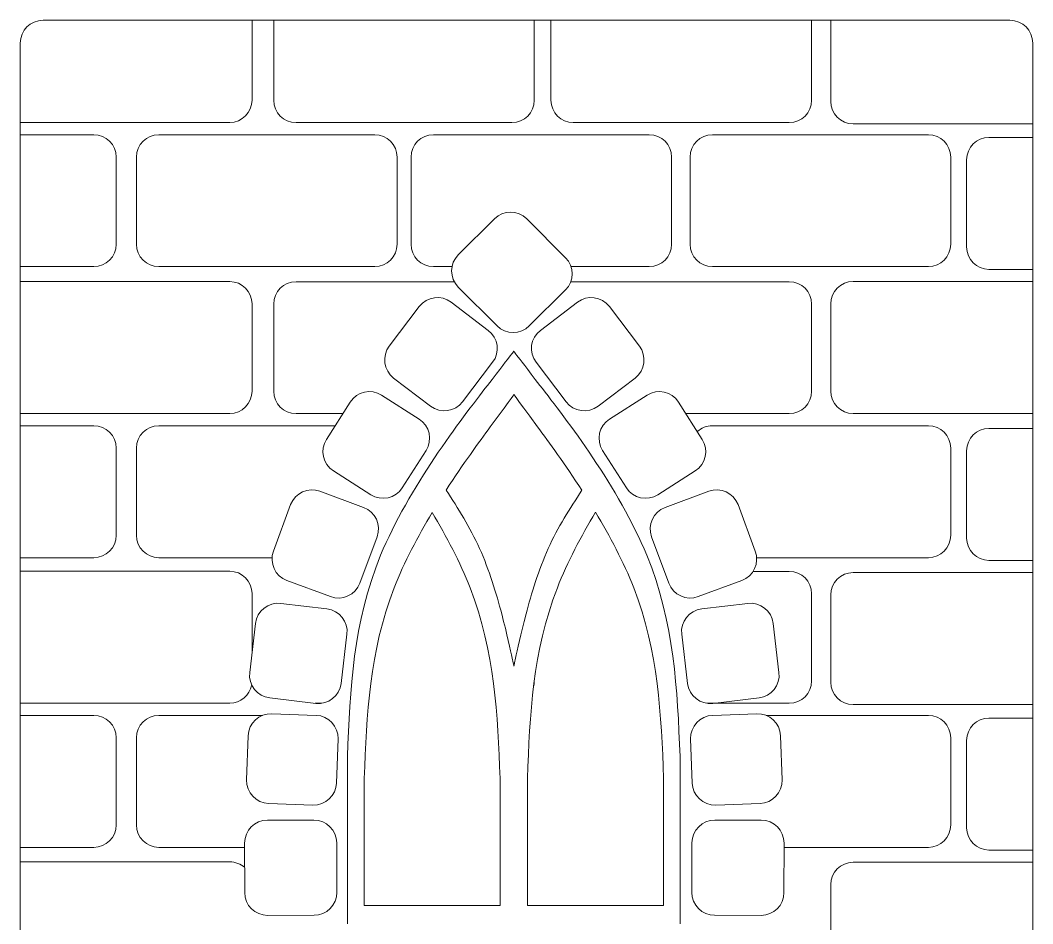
# Model space of a CAD drawing. Header units: millimetres. Extents: x -1420 to -489, y -454 to 898.
# Drawn here: x -1416.5 to -1194.5, y 377.8 to 575.9 of the extents above; entities that cross this region are included whole.
import ezdxf

# ---------------------------------------------------------------- set-up
doc = ezdxf.new("R2010")
doc.units = ezdxf.units.MM
doc.header["$MEASUREMENT"] = 0
doc.layers.add('Layer 1', color=7, linetype='Continuous')

msp = doc.modelspace()

# ---------------------------------------------------------------- linework, layer by layer
at = {"layer": 'Layer 1', "color": 1, "lineweight": 20}
for points, knots in [([(-1199.511, 575.8593), (-1199.511, 575.8593), (-1411.5243, 575.8593), (-1411.5243, 575.8593), (-1411.5243, 575.8593), (-1414.2781, 575.8593), (-1416.5243, 573.6131), (-1416.5243, 570.8593), (-1416.5243, 570.8593), (-1416.5243, 570.8593), (-1416.5243, 280.8593), (-1416.5243, 280.8593), (-1416.5243, 280.8593), (-1416.5243, 278.1054), (-1414.2782, 275.8593), (-1411.5243, 275.8593), (-1411.5243, 275.8593), (-1411.5243, 275.8593), (-1199.511, 275.8593), (-1199.511, 275.8593), (-1199.511, 275.8593), (-1196.7571, 275.8593), (-1194.511, 278.1054), (-1194.511, 280.8593), (-1194.511, 280.8593), (-1194.511, 280.8593), (-1194.511, 570.8593), (-1194.511, 570.8593), (-1194.511, 570.8593), (-1194.511, 573.6132), (-1196.7571, 575.8593), (-1199.511, 575.8593)], [0, 0, 0, 0, 0.11111111, 0.11111111, 0.11111111, 0.11111111, 0.22222222, 0.22222222, 0.22222222, 0.22222222, 0.33333333, 0.33333333, 0.33333333, 0.33333333, 0.44444444, 0.44444444, 0.44444444, 0.44444444, 0.55555556, 0.55555556, 0.55555556, 0.55555556, 0.66666667, 0.66666667, 0.66666667, 0.66666667, 0.77777778, 0.77777778, 0.77777778, 0.77777778, 1, 1, 1, 1]), ([(-1323.1293, 472.8794), (-1319.4563, 478.5578), (-1315.8845, 483.4257), (-1313.4511, 486.742), (-1313.4511, 486.742), (-1308.2493, 493.8313), (-1308.2492, 493.8313), (-1308.2492, 493.8313)], [0, 0, 0, 0, 0.33333333, 0.33333333, 0.33333333, 0.33333333, 1, 1, 1, 1]), ([(-1293.3752, 472.8206), (-1297.0615, 478.5242), (-1300.6496, 483.4143), (-1303.0914, 486.742), (-1303.0914, 486.742), (-1308.2932, 493.8313), (-1308.2933, 493.8313), (-1308.2933, 493.8313)], [0, 0, 0, 0, 0.33333333, 0.33333333, 0.33333333, 0.33333333, 1, 1, 1, 1]), ([(-1323.1292, 472.8794), (-1320.5177, 468.8187), (-1317.906, 464.758), (-1315.8065, 460.0819), (-1315.8065, 460.0819), (-1313.707, 455.4057), (-1312.1195, 450.1139), (-1310.9507, 445.7042), (-1310.9507, 445.7042), (-1309.7819, 441.2945), (-1309.0317, 437.7666), (-1308.6567, 436.0027), (-1308.6567, 436.0027), (-1308.2816, 434.2388), (-1308.2816, 434.239), (-1308.2816, 434.239)], [0, 0, 0, 0, 0.2, 0.2, 0.2, 0.2, 0.4, 0.4, 0.4, 0.4, 0.6, 0.6, 0.6, 0.6, 1, 1, 1, 1]), ([(-1293.3753, 472.8206), (-1296.0064, 468.7795), (-1298.6376, 464.7384), (-1300.7469, 460.0721), (-1300.7469, 460.0721), (-1302.8562, 455.4057), (-1304.4437, 450.1139), (-1305.6125, 445.7042), (-1305.6125, 445.7042), (-1306.7813, 441.2945), (-1307.5315, 437.7666), (-1307.9065, 436.0027), (-1307.9065, 436.0027), (-1308.2816, 434.2388), (-1308.2816, 434.239), (-1308.2816, 434.239)], [0, 0, 0, 0, 0.2, 0.2, 0.2, 0.2, 0.4, 0.4, 0.4, 0.4, 0.6, 0.6, 0.6, 0.6, 1, 1, 1, 1]), ([(-1341.0988, 409.6413), (-1340.5527, 423.5259), (-1340.0065, 437.4104), (-1334.5316, 451.4421), (-1334.5316, 451.4421), (-1332.3333, 457.076), (-1329.3404, 462.7337), (-1326.2088, 467.9466)], [0, 0, 0, 0, 0.33333333, 0.33333333, 0.33333333, 0.33333333, 1, 1, 1, 1]), ([(-1311.3188, 409.6413), (-1311.8649, 423.5259), (-1312.4111, 437.4104), (-1317.886, 451.4421), (-1317.886, 451.4421), (-1320.0843, 457.076), (-1323.0772, 462.7337), (-1326.2088, 467.9466)], [0, 0, 0, 0, 0.33333333, 0.33333333, 0.33333333, 0.33333333, 1, 1, 1, 1]), ([(-1305.3188, 409.6413), (-1304.7727, 423.5259), (-1304.2265, 437.4104), (-1298.7516, 451.4421), (-1298.7516, 451.4421), (-1296.5422, 457.1045), (-1293.5301, 462.791), (-1290.3812, 468.0257)], [0, 0, 0, 0, 0.33333333, 0.33333333, 0.33333333, 0.33333333, 1, 1, 1, 1]), ([(-1275.4437, 409.6413), (-1275.9898, 423.5259), (-1276.536, 437.4104), (-1282.0109, 451.4421), (-1282.0109, 451.4421), (-1284.2202, 457.1045), (-1287.2323, 462.7911), (-1290.3812, 468.0257)], [0, 0, 0, 0, 0.33333333, 0.33333333, 0.33333333, 0.33333333, 1, 1, 1, 1])]:
    msp.add_open_spline(points, degree=3, knots=knots, dxfattribs=at)
at = {"layer": 'Layer 1', "lineweight": 20}
for points, knots in [([(-1365.6909, 575.8592), (-1365.6909, 575.8592), (-1365.6909, 558.3506), (-1365.6909, 558.3506), (-1365.6909, 558.3506), (-1365.6909, 555.6518), (-1367.8921, 553.4506), (-1370.5909, 553.4506), (-1370.5909, 553.4506), (-1370.5909, 553.4506), (-1416.5243, 553.4506), (-1416.5243, 553.4506)], [0, 0, 0, 0, 0.25, 0.25, 0.25, 0.25, 0.5, 0.5, 0.5, 0.5, 1, 1, 1, 1]), ([(-1303.8063, 575.8592), (-1303.8063, 575.8592), (-1303.8062, 558.3242), (-1303.8062, 558.3242), (-1303.8062, 558.3242), (-1303.8062, 555.6254), (-1306.0074, 553.4242), (-1308.7062, 553.4242), (-1308.7062, 553.4242), (-1308.7062, 553.4242), (-1356.0562, 553.4242), (-1356.0562, 553.4242), (-1356.0562, 553.4242), (-1358.755, 553.4242), (-1360.9561, 555.6253), (-1360.9562, 558.3241), (-1360.9562, 558.3241), (-1360.9562, 558.3241), (-1360.9562, 575.8592), (-1360.9562, 575.8592)], [0, 0, 0, 0, 0.16666667, 0.16666667, 0.16666667, 0.16666667, 0.33333333, 0.33333333, 0.33333333, 0.33333333, 0.5, 0.5, 0.5, 0.5, 0.66666667, 0.66666667, 0.66666667, 0.66666667, 1, 1, 1, 1]), ([(-1243.0063, 575.8592), (-1243.0063, 575.8592), (-1243.0062, 558.3242), (-1243.0062, 558.3242), (-1243.0062, 558.3242), (-1243.0062, 555.6254), (-1245.2074, 553.4242), (-1247.9062, 553.4242), (-1247.9062, 553.4242), (-1247.9062, 553.4242), (-1295.2562, 553.4242), (-1295.2562, 553.4242), (-1295.2562, 553.4242), (-1297.955, 553.4242), (-1300.1561, 555.6253), (-1300.1562, 558.3241), (-1300.1562, 558.3241), (-1300.1562, 558.3241), (-1300.1562, 575.8592), (-1300.1562, 575.8592)], [0, 0, 0, 0, 0.16666667, 0.16666667, 0.16666667, 0.16666667, 0.33333333, 0.33333333, 0.33333333, 0.33333333, 0.5, 0.5, 0.5, 0.5, 0.66666667, 0.66666667, 0.66666667, 0.66666667, 1, 1, 1, 1]), ([(-1194.511, 553.1568), (-1194.511, 553.1568), (-1233.9145, 553.1569), (-1233.9145, 553.1569), (-1233.9145, 553.1569), (-1236.6133, 553.1569), (-1238.8144, 555.358), (-1238.8145, 558.0568), (-1238.8145, 558.0568), (-1238.8145, 558.0568), (-1238.8145, 575.8593), (-1238.8145, 575.8593)], [0, 0, 0, 0, 0.25, 0.25, 0.25, 0.25, 0.5, 0.5, 0.5, 0.5, 1, 1, 1, 1]), ([(-1416.5243, 550.7784), (-1416.5243, 550.7784), (-1400.3909, 550.7784), (-1400.3909, 550.7784), (-1400.3909, 550.7784), (-1397.6921, 550.7784), (-1395.4909, 548.5772), (-1395.4909, 545.8784), (-1395.4909, 545.8784), (-1395.4909, 545.8784), (-1395.4909, 526.7506), (-1395.4909, 526.7506), (-1395.4909, 526.7506), (-1395.4909, 524.0518), (-1397.6921, 521.8506), (-1400.3909, 521.8506), (-1400.3909, 521.8506), (-1400.3909, 521.8506), (-1416.5243, 521.8506), (-1416.5243, 521.8506)], [0, 0, 0, 0, 0.16666667, 0.16666667, 0.16666667, 0.16666667, 0.33333333, 0.33333333, 0.33333333, 0.33333333, 0.5, 0.5, 0.5, 0.5, 0.66666667, 0.66666667, 0.66666667, 0.66666667, 1, 1, 1, 1]), ([(-1386.1409, 550.7784), (-1386.1409, 550.7784), (-1338.7909, 550.7784), (-1338.7909, 550.7784), (-1338.7909, 550.7784), (-1336.0921, 550.7784), (-1333.8909, 548.5772), (-1333.8909, 545.8784), (-1333.8909, 545.8784), (-1333.8909, 545.8784), (-1333.8909, 526.7506), (-1333.8909, 526.7506), (-1333.8909, 526.7506), (-1333.8909, 524.0518), (-1336.0921, 521.8506), (-1338.7909, 521.8506), (-1338.7909, 521.8506), (-1338.7909, 521.8506), (-1386.1409, 521.8506), (-1386.1409, 521.8506), (-1386.1409, 521.8506), (-1388.8397, 521.8506), (-1391.0408, 524.0517), (-1391.0409, 526.7505), (-1391.0409, 526.7505), (-1391.0409, 526.7505), (-1391.0409, 545.8784), (-1391.0409, 545.8784), (-1391.0409, 545.8784), (-1391.0409, 548.5772), (-1388.8397, 550.7784), (-1386.1409, 550.7784)], [0, 0, 0, 0, 0.11111111, 0.11111111, 0.11111111, 0.11111111, 0.22222222, 0.22222222, 0.22222222, 0.22222222, 0.33333333, 0.33333333, 0.33333333, 0.33333333, 0.44444444, 0.44444444, 0.44444444, 0.44444444, 0.55555556, 0.55555556, 0.55555556, 0.55555556, 0.66666667, 0.66666667, 0.66666667, 0.66666667, 0.77777778, 0.77777778, 0.77777778, 0.77777778, 1, 1, 1, 1]), ([(-1295.7638, 521.8506), (-1295.7638, 521.8506), (-1278.5909, 521.8506), (-1278.5909, 521.8506), (-1278.5909, 521.8506), (-1275.8921, 521.8506), (-1273.6909, 524.0518), (-1273.6909, 526.7506), (-1273.6909, 526.7506), (-1273.6909, 526.7506), (-1273.6909, 545.8784), (-1273.6909, 545.8784), (-1273.6909, 545.8784), (-1273.6909, 548.5772), (-1275.8921, 550.7784), (-1278.5909, 550.7784), (-1278.5909, 550.7784), (-1278.5909, 550.7784), (-1325.9409, 550.7784), (-1325.9409, 550.7784), (-1325.9409, 550.7784), (-1328.6397, 550.7784), (-1330.8409, 548.5772), (-1330.8409, 545.8784), (-1330.8409, 545.8784), (-1330.8409, 545.8784), (-1330.8409, 526.7505), (-1330.8409, 526.7505), (-1330.8409, 526.7505), (-1330.8408, 524.0517), (-1328.6397, 521.8506), (-1325.9409, 521.8506), (-1325.9409, 521.8506), (-1325.9409, 521.8506), (-1321.8417, 521.8506), (-1321.8417, 521.8506)], [0, 0, 0, 0, 0.1, 0.1, 0.1, 0.1, 0.2, 0.2, 0.2, 0.2, 0.3, 0.3, 0.3, 0.3, 0.4, 0.4, 0.4, 0.4, 0.5, 0.5, 0.5, 0.5, 0.6, 0.6, 0.6, 0.6, 0.7, 0.7, 0.7, 0.7, 0.8, 0.8, 0.8, 0.8, 1, 1, 1, 1]), ([(-1264.7409, 550.7784), (-1264.7409, 550.7784), (-1217.3909, 550.7784), (-1217.3909, 550.7784), (-1217.3909, 550.7784), (-1214.6921, 550.7784), (-1212.4909, 548.5772), (-1212.4909, 545.8784), (-1212.4909, 545.8784), (-1212.4909, 545.8784), (-1212.4909, 526.7506), (-1212.4909, 526.7506), (-1212.4909, 526.7506), (-1212.4909, 524.0518), (-1214.6921, 521.8506), (-1217.3909, 521.8506), (-1217.3909, 521.8506), (-1217.3909, 521.8506), (-1264.7409, 521.8506), (-1264.7409, 521.8506), (-1264.7409, 521.8506), (-1267.4397, 521.8506), (-1269.6408, 524.0517), (-1269.6409, 526.7505), (-1269.6409, 526.7505), (-1269.6409, 526.7505), (-1269.6409, 545.8784), (-1269.6409, 545.8784), (-1269.6409, 545.8784), (-1269.6409, 548.5772), (-1267.4397, 550.7784), (-1264.7409, 550.7784)], [0, 0, 0, 0, 0.11111111, 0.11111111, 0.11111111, 0.11111111, 0.22222222, 0.22222222, 0.22222222, 0.22222222, 0.33333333, 0.33333333, 0.33333333, 0.33333333, 0.44444444, 0.44444444, 0.44444444, 0.44444444, 0.55555556, 0.55555556, 0.55555556, 0.55555556, 0.66666667, 0.66666667, 0.66666667, 0.66666667, 0.77777778, 0.77777778, 0.77777778, 0.77777778, 1, 1, 1, 1]), ([(-1194.511, 550.1847), (-1194.511, 550.1847), (-1204.1145, 550.1847), (-1204.1145, 550.1847), (-1204.1145, 550.1847), (-1206.8133, 550.1847), (-1209.0145, 547.9835), (-1209.0145, 545.2847), (-1209.0145, 545.2847), (-1209.0145, 545.2847), (-1209.0145, 526.1568), (-1209.0145, 526.1568), (-1209.0145, 526.1568), (-1209.0144, 523.458), (-1206.8133, 521.2569), (-1204.1145, 521.2569), (-1204.1145, 521.2569), (-1204.1145, 521.2569), (-1194.511, 521.2569), (-1194.511, 521.2569)], [0, 0, 0, 0, 0.16666667, 0.16666667, 0.16666667, 0.16666667, 0.33333333, 0.33333333, 0.33333333, 0.33333333, 0.5, 0.5, 0.5, 0.5, 0.66666667, 0.66666667, 0.66666667, 0.66666667, 1, 1, 1, 1]), ([(-1304.8977, 508.8385), (-1304.8977, 508.8385), (-1296.9775, 516.7387), (-1296.9775, 516.7387), (-1296.9775, 516.7387), (-1295.0277, 518.6835), (-1295.0237, 521.8599), (-1296.9685, 523.8097), (-1296.9685, 523.8097), (-1296.9685, 523.8097), (-1305.4746, 532.3375), (-1305.4746, 532.3375), (-1305.4746, 532.3375), (-1307.4194, 534.2873), (-1310.596, 534.2913), (-1312.5457, 532.3464), (-1312.5457, 532.3464), (-1312.5457, 532.3464), (-1320.4659, 524.4462), (-1320.4659, 524.4462), (-1320.4659, 524.4462), (-1322.4156, 522.5014), (-1322.4196, 519.325), (-1320.4748, 517.3752), (-1320.4748, 517.3752), (-1320.4748, 517.3752), (-1311.9687, 508.8474), (-1311.9687, 508.8474), (-1311.9687, 508.8474), (-1310.0239, 506.8976), (-1306.8475, 506.8937), (-1304.8977, 508.8385)], [0, 0, 0, 0, 0.11111111, 0.11111111, 0.11111111, 0.11111111, 0.22222222, 0.22222222, 0.22222222, 0.22222222, 0.33333333, 0.33333333, 0.33333333, 0.33333333, 0.44444444, 0.44444444, 0.44444444, 0.44444444, 0.55555556, 0.55555556, 0.55555556, 0.55555556, 0.66666667, 0.66666667, 0.66666667, 0.66666667, 0.77777778, 0.77777778, 0.77777778, 0.77777778, 1, 1, 1, 1]), ([(-1416.5243, 518.5784), (-1416.5243, 518.5784), (-1370.5909, 518.5784), (-1370.5909, 518.5784), (-1370.5909, 518.5784), (-1367.8921, 518.5784), (-1365.6909, 516.3772), (-1365.6909, 513.6784), (-1365.6909, 513.6784), (-1365.6909, 513.6784), (-1365.6909, 494.5506), (-1365.6909, 494.5506), (-1365.6909, 494.5506), (-1365.6909, 491.8518), (-1367.8921, 489.6506), (-1370.5909, 489.6506), (-1370.5909, 489.6506), (-1370.5909, 489.6506), (-1416.5243, 489.6506), (-1416.5243, 489.6506)], [0, 0, 0, 0, 0.16666667, 0.16666667, 0.16666667, 0.16666667, 0.33333333, 0.33333333, 0.33333333, 0.33333333, 0.5, 0.5, 0.5, 0.5, 0.66666667, 0.66666667, 0.66666667, 0.66666667, 1, 1, 1, 1]), ([(-1321.3458, 518.552), (-1321.3458, 518.552), (-1356.0562, 518.552), (-1356.0562, 518.552), (-1356.0562, 518.552), (-1358.755, 518.552), (-1360.9562, 516.3508), (-1360.9562, 513.652), (-1360.9562, 513.652), (-1360.9562, 513.652), (-1360.9562, 494.5241), (-1360.9562, 494.5241), (-1360.9562, 494.5241), (-1360.9561, 491.8253), (-1358.755, 489.6242), (-1356.0562, 489.6242), (-1356.0562, 489.6242), (-1356.0562, 489.6242), (-1345.7872, 489.6242), (-1345.7872, 489.6242)], [0, 0, 0, 0, 0.16666667, 0.16666667, 0.16666667, 0.16666667, 0.33333333, 0.33333333, 0.33333333, 0.33333333, 0.5, 0.5, 0.5, 0.5, 0.66666667, 0.66666667, 0.66666667, 0.66666667, 1, 1, 1, 1]), ([(-1270.5802, 489.6242), (-1270.5802, 489.6242), (-1247.9062, 489.6242), (-1247.9062, 489.6242), (-1247.9062, 489.6242), (-1245.2074, 489.6242), (-1243.0062, 491.8254), (-1243.0062, 494.5242), (-1243.0062, 494.5242), (-1243.0062, 494.5242), (-1243.0062, 513.652), (-1243.0062, 513.652), (-1243.0062, 513.652), (-1243.0062, 516.3508), (-1245.2074, 518.552), (-1247.9062, 518.552), (-1247.9062, 518.552), (-1247.9062, 518.552), (-1295.2562, 518.552), (-1295.2562, 518.552), (-1295.2562, 518.552), (-1295.4502, 518.552), (-1295.6417, 518.5406), (-1295.8299, 518.5185)], [0, 0, 0, 0, 0.14285714, 0.14285714, 0.14285714, 0.14285714, 0.28571429, 0.28571429, 0.28571429, 0.28571429, 0.42857143, 0.42857143, 0.42857143, 0.42857143, 0.57142857, 0.57142857, 0.57142857, 0.57142857, 0.71428571, 0.71428571, 0.71428571, 0.71428571, 1, 1, 1, 1]), ([(-1194.511, 518.5847), (-1194.511, 518.5847), (-1233.9145, 518.5847), (-1233.9145, 518.5847), (-1233.9145, 518.5847), (-1236.6133, 518.5847), (-1238.8145, 516.3835), (-1238.8145, 513.6847), (-1238.8145, 513.6847), (-1238.8145, 513.6847), (-1238.8145, 494.5568), (-1238.8145, 494.5568), (-1238.8145, 494.5568), (-1238.8144, 491.858), (-1236.6133, 489.6569), (-1233.9145, 489.6569), (-1233.9145, 489.6569), (-1233.9145, 489.6569), (-1194.511, 489.6569), (-1194.511, 489.6569)], [0, 0, 0, 0, 0.16666667, 0.16666667, 0.16666667, 0.16666667, 0.33333333, 0.33333333, 0.33333333, 0.33333333, 0.5, 0.5, 0.5, 0.5, 0.66666667, 0.66666667, 0.66666667, 0.66666667, 1, 1, 1, 1]), ([(-1312.9492, 500.8754), (-1312.9492, 500.8754), (-1319.5262, 492.2209), (-1319.5262, 492.2209), (-1319.5262, 492.2209), (-1321.1925, 490.0283), (-1324.3397, 489.5991), (-1326.5324, 491.2654), (-1326.5324, 491.2654), (-1326.5324, 491.2654), (-1334.6482, 497.433), (-1334.6482, 497.433), (-1334.6482, 497.433), (-1336.8408, 499.0993), (-1337.2701, 502.2466), (-1335.6038, 504.4392), (-1335.6038, 504.4392), (-1335.6038, 504.4392), (-1329.0269, 513.0936), (-1329.0269, 513.0936), (-1329.0269, 513.0936), (-1327.3606, 515.2863), (-1324.2132, 515.7156), (-1322.0206, 514.0492), (-1322.0206, 514.0492), (-1322.0206, 514.0492), (-1313.9048, 507.8815), (-1313.9048, 507.8815), (-1313.9048, 507.8815), (-1311.7123, 506.2152), (-1311.283, 503.068), (-1312.9492, 500.8754)], [0, 0, 0, 0, 0.11111111, 0.11111111, 0.11111111, 0.11111111, 0.22222222, 0.22222222, 0.22222222, 0.22222222, 0.33333333, 0.33333333, 0.33333333, 0.33333333, 0.44444444, 0.44444444, 0.44444444, 0.44444444, 0.55555556, 0.55555556, 0.55555556, 0.55555556, 0.66666667, 0.66666667, 0.66666667, 0.66666667, 0.77777778, 0.77777778, 0.77777778, 0.77777778, 1, 1, 1, 1]), ([(-1303.418, 500.8754), (-1303.418, 500.8754), (-1296.841, 492.2209), (-1296.841, 492.2209), (-1296.841, 492.2209), (-1295.1747, 490.0283), (-1292.0275, 489.5991), (-1289.8348, 491.2654), (-1289.8348, 491.2654), (-1289.8348, 491.2654), (-1281.719, 497.433), (-1281.719, 497.433), (-1281.719, 497.433), (-1279.5264, 499.0993), (-1279.0971, 502.2466), (-1280.7634, 504.4392), (-1280.7634, 504.4392), (-1280.7634, 504.4392), (-1287.3403, 513.0936), (-1287.3403, 513.0936), (-1287.3403, 513.0936), (-1289.0066, 515.2863), (-1292.154, 515.7156), (-1294.3466, 514.0492), (-1294.3466, 514.0492), (-1294.3466, 514.0492), (-1302.4624, 507.8815), (-1302.4624, 507.8815), (-1302.4624, 507.8815), (-1304.6549, 506.2152), (-1305.0842, 503.068), (-1303.418, 500.8754)], [0, 0, 0, 0, 0.11111111, 0.11111111, 0.11111111, 0.11111111, 0.22222222, 0.22222222, 0.22222222, 0.22222222, 0.33333333, 0.33333333, 0.33333333, 0.33333333, 0.44444444, 0.44444444, 0.44444444, 0.44444444, 0.55555556, 0.55555556, 0.55555556, 0.55555556, 0.66666667, 0.66666667, 0.66666667, 0.66666667, 0.77777778, 0.77777778, 0.77777778, 0.77777778, 1, 1, 1, 1]), ([(-1344.7938, 414.4402), (-1344.187, 429.0961), (-1343.5801, 443.752), (-1337.4969, 458.5632), (-1337.4969, 458.5632), (-1331.4137, 473.3745), (-1319.8539, 488.341), (-1314.0741, 495.8242), (-1314.0741, 495.8242), (-1308.2943, 503.3074), (-1308.2943, 503.3074), (-1308.2943, 503.3074)], [0, 0, 0, 0, 0.25, 0.25, 0.25, 0.25, 0.5, 0.5, 0.5, 0.5, 1, 1, 1, 1]), ([(-1271.8437, 414.4402), (-1272.4505, 429.0961), (-1273.0574, 443.752), (-1279.1406, 458.5632), (-1279.1406, 458.5632), (-1285.2238, 473.3745), (-1296.7836, 488.341), (-1302.5634, 495.8242), (-1302.5634, 495.8242), (-1308.3432, 503.3074), (-1308.3432, 503.3074), (-1308.3432, 503.3074)], [0, 0, 0, 0, 0.25, 0.25, 0.25, 0.25, 0.5, 0.5, 0.5, 0.5, 1, 1, 1, 1]), ([(-1327.5498, 481.5395), (-1327.5498, 481.5395), (-1332.7471, 473.383), (-1332.7471, 473.383), (-1332.7471, 473.383), (-1334.227, 471.0605), (-1337.3282, 470.3732), (-1339.6507, 471.8531), (-1339.6507, 471.8531), (-1339.6507, 471.8531), (-1347.8521, 477.079), (-1347.8521, 477.079), (-1347.8521, 477.079), (-1350.1746, 478.5589), (-1350.8618, 481.6602), (-1349.3819, 483.9826), (-1349.3819, 483.9826), (-1349.3819, 483.9826), (-1344.1847, 492.139), (-1344.1847, 492.139), (-1344.1847, 492.139), (-1342.7049, 494.4615), (-1339.6036, 495.1488), (-1337.2811, 493.6689), (-1337.2811, 493.6689), (-1337.2811, 493.6689), (-1329.0797, 488.443), (-1329.0797, 488.443), (-1329.0797, 488.443), (-1326.7573, 486.9631), (-1326.07, 483.862), (-1327.5498, 481.5395)], [0, 0, 0, 0, 0.11111111, 0.11111111, 0.11111111, 0.11111111, 0.22222222, 0.22222222, 0.22222222, 0.22222222, 0.33333333, 0.33333333, 0.33333333, 0.33333333, 0.44444444, 0.44444444, 0.44444444, 0.44444444, 0.55555556, 0.55555556, 0.55555556, 0.55555556, 0.66666667, 0.66666667, 0.66666667, 0.66666667, 0.77777778, 0.77777778, 0.77777778, 0.77777778, 1, 1, 1, 1]), ([(-1288.8174, 481.5395), (-1288.8174, 481.5395), (-1283.6201, 473.383), (-1283.6201, 473.383), (-1283.6201, 473.383), (-1282.1402, 471.0605), (-1279.039, 470.3732), (-1276.7165, 471.8531), (-1276.7165, 471.8531), (-1276.7165, 471.8531), (-1268.5151, 477.079), (-1268.5151, 477.079), (-1268.5151, 477.079), (-1266.1926, 478.5589), (-1265.5054, 481.6602), (-1266.9853, 483.9826), (-1266.9853, 483.9826), (-1266.9853, 483.9826), (-1272.1825, 492.139), (-1272.1825, 492.139), (-1272.1825, 492.139), (-1273.6623, 494.4615), (-1276.7636, 495.1488), (-1279.0861, 493.6689), (-1279.0861, 493.6689), (-1279.0861, 493.6689), (-1287.2875, 488.443), (-1287.2875, 488.443), (-1287.2875, 488.443), (-1289.6099, 486.9631), (-1290.2972, 483.862), (-1288.8174, 481.5395)], [0, 0, 0, 0, 0.11111111, 0.11111111, 0.11111111, 0.11111111, 0.22222222, 0.22222222, 0.22222222, 0.22222222, 0.33333333, 0.33333333, 0.33333333, 0.33333333, 0.44444444, 0.44444444, 0.44444444, 0.44444444, 0.55555556, 0.55555556, 0.55555556, 0.55555556, 0.66666667, 0.66666667, 0.66666667, 0.66666667, 0.77777778, 0.77777778, 0.77777778, 0.77777778, 1, 1, 1, 1]), ([(-1416.5243, 486.9784), (-1416.5243, 486.9784), (-1400.3909, 486.9784), (-1400.3909, 486.9784), (-1400.3909, 486.9784), (-1397.6921, 486.9784), (-1395.4909, 484.7772), (-1395.4909, 482.0784), (-1395.4909, 482.0784), (-1395.4909, 482.0784), (-1395.4909, 462.9506), (-1395.4909, 462.9506), (-1395.4909, 462.9506), (-1395.4909, 460.2518), (-1397.6921, 458.0506), (-1400.3909, 458.0506), (-1400.3909, 458.0506), (-1400.3909, 458.0506), (-1416.5243, 458.0506), (-1416.5243, 458.0506)], [0, 0, 0, 0, 0.16666667, 0.16666667, 0.16666667, 0.16666667, 0.33333333, 0.33333333, 0.33333333, 0.33333333, 0.5, 0.5, 0.5, 0.5, 0.66666667, 0.66666667, 0.66666667, 0.66666667, 1, 1, 1, 1]), ([(-1347.473, 486.9784), (-1347.473, 486.9784), (-1386.1409, 486.9784), (-1386.1409, 486.9784), (-1386.1409, 486.9784), (-1388.8397, 486.9784), (-1391.0409, 484.7772), (-1391.0409, 482.0784), (-1391.0409, 482.0784), (-1391.0409, 482.0784), (-1391.0409, 462.9505), (-1391.0409, 462.9505), (-1391.0409, 462.9505), (-1391.0408, 460.2517), (-1388.8397, 458.0506), (-1386.1409, 458.0506), (-1386.1409, 458.0506), (-1386.1409, 458.0506), (-1361.3091, 458.0506), (-1361.3091, 458.0506)], [0, 0, 0, 0, 0.16666667, 0.16666667, 0.16666667, 0.16666667, 0.33333333, 0.33333333, 0.33333333, 0.33333333, 0.5, 0.5, 0.5, 0.5, 0.66666667, 0.66666667, 0.66666667, 0.66666667, 1, 1, 1, 1]), ([(-1255.0582, 458.0506), (-1255.0582, 458.0506), (-1217.3909, 458.0506), (-1217.3909, 458.0506), (-1217.3909, 458.0506), (-1214.6921, 458.0506), (-1212.4909, 460.2518), (-1212.4909, 462.9506), (-1212.4909, 462.9506), (-1212.4909, 462.9506), (-1212.4909, 482.0784), (-1212.4909, 482.0784), (-1212.4909, 482.0784), (-1212.4909, 484.7772), (-1214.6921, 486.9784), (-1217.3909, 486.9784), (-1217.3909, 486.9784), (-1217.3909, 486.9784), (-1264.7409, 486.9784), (-1264.7409, 486.9784), (-1264.7409, 486.9784), (-1266.0209, 486.9784), (-1267.1891, 486.4831), (-1268.0634, 485.6746)], [0, 0, 0, 0, 0.14285714, 0.14285714, 0.14285714, 0.14285714, 0.28571429, 0.28571429, 0.28571429, 0.28571429, 0.42857143, 0.42857143, 0.42857143, 0.42857143, 0.57142857, 0.57142857, 0.57142857, 0.57142857, 0.71428571, 0.71428571, 0.71428571, 0.71428571, 1, 1, 1, 1]), ([(-1194.511, 486.3847), (-1194.511, 486.3847), (-1204.1145, 486.3847), (-1204.1145, 486.3847), (-1204.1145, 486.3847), (-1206.8133, 486.3847), (-1209.0145, 484.1835), (-1209.0145, 481.4847), (-1209.0145, 481.4847), (-1209.0145, 481.4847), (-1209.0145, 462.3568), (-1209.0145, 462.3568), (-1209.0145, 462.3568), (-1209.0144, 459.658), (-1206.8133, 457.4569), (-1204.1145, 457.4569), (-1204.1145, 457.4569), (-1204.1145, 457.4569), (-1194.511, 457.4569), (-1194.511, 457.4569)], [0, 0, 0, 0, 0.16666667, 0.16666667, 0.16666667, 0.16666667, 0.33333333, 0.33333333, 0.33333333, 0.33333333, 0.5, 0.5, 0.5, 0.5, 0.66666667, 0.66666667, 0.66666667, 0.66666667, 1, 1, 1, 1]), ([(-1338.2948, 462.6533), (-1338.2948, 462.6533), (-1342.0721, 452.4607), (-1342.0721, 452.4607), (-1342.0721, 452.4607), (-1343.0291, 449.8784), (-1345.9156, 448.5529), (-1348.498, 449.5099), (-1348.498, 449.5099), (-1348.498, 449.5099), (-1358.0562, 453.052), (-1358.0562, 453.052), (-1358.0562, 453.052), (-1360.6385, 454.009), (-1361.9641, 456.8956), (-1361.0071, 459.4779), (-1361.0071, 459.4779), (-1361.0071, 459.4779), (-1357.2299, 469.6704), (-1357.2299, 469.6704), (-1357.2299, 469.6704), (-1356.2729, 472.2528), (-1353.3862, 473.5784), (-1350.8039, 472.6214), (-1350.8039, 472.6214), (-1350.8039, 472.6214), (-1341.2457, 469.0791), (-1341.2457, 469.0791), (-1341.2457, 469.0791), (-1338.6635, 468.1221), (-1337.3379, 465.2356), (-1338.2948, 462.6533)], [0, 0, 0, 0, 0.11111111, 0.11111111, 0.11111111, 0.11111111, 0.22222222, 0.22222222, 0.22222222, 0.22222222, 0.33333333, 0.33333333, 0.33333333, 0.33333333, 0.44444444, 0.44444444, 0.44444444, 0.44444444, 0.55555556, 0.55555556, 0.55555556, 0.55555556, 0.66666667, 0.66666667, 0.66666667, 0.66666667, 0.77777778, 0.77777778, 0.77777778, 0.77777778, 1, 1, 1, 1]), ([(-1278.0724, 462.6533), (-1278.0724, 462.6533), (-1274.2951, 452.4607), (-1274.2951, 452.4607), (-1274.2951, 452.4607), (-1273.3381, 449.8784), (-1270.4516, 448.5529), (-1267.8692, 449.5099), (-1267.8692, 449.5099), (-1267.8692, 449.5099), (-1258.311, 453.052), (-1258.311, 453.052), (-1258.311, 453.052), (-1255.7287, 454.009), (-1254.4031, 456.8956), (-1255.3601, 459.4779), (-1255.3601, 459.4779), (-1255.3601, 459.4779), (-1259.1373, 469.6704), (-1259.1373, 469.6704), (-1259.1373, 469.6704), (-1260.0943, 472.2528), (-1262.981, 473.5784), (-1265.5633, 472.6214), (-1265.5633, 472.6214), (-1265.5633, 472.6214), (-1275.1215, 469.0791), (-1275.1215, 469.0791), (-1275.1215, 469.0791), (-1277.7037, 468.1221), (-1279.0293, 465.2356), (-1278.0724, 462.6533)], [0, 0, 0, 0, 0.11111111, 0.11111111, 0.11111111, 0.11111111, 0.22222222, 0.22222222, 0.22222222, 0.22222222, 0.33333333, 0.33333333, 0.33333333, 0.33333333, 0.44444444, 0.44444444, 0.44444444, 0.44444444, 0.55555556, 0.55555556, 0.55555556, 0.55555556, 0.66666667, 0.66666667, 0.66666667, 0.66666667, 0.77777778, 0.77777778, 0.77777778, 0.77777778, 1, 1, 1, 1]), ([(-1365.6909, 437.2921), (-1365.6909, 437.2921), (-1365.6909, 450.1784), (-1365.6909, 450.1784), (-1365.6909, 450.1784), (-1365.6909, 452.8772), (-1367.8921, 455.0784), (-1370.5909, 455.0784), (-1370.5909, 455.0784), (-1370.5909, 455.0784), (-1416.5243, 455.0784), (-1416.5243, 455.0784)], [0, 0, 0, 0, 0.25, 0.25, 0.25, 0.25, 0.5, 0.5, 0.5, 0.5, 1, 1, 1, 1]), ([(-1265.967, 426.1242), (-1265.967, 426.1242), (-1247.9062, 426.1242), (-1247.9062, 426.1242), (-1247.9062, 426.1242), (-1245.2074, 426.1242), (-1243.0062, 428.3254), (-1243.0062, 431.0242), (-1243.0062, 431.0242), (-1243.0062, 431.0242), (-1243.0062, 450.152), (-1243.0062, 450.152), (-1243.0062, 450.152), (-1243.0062, 452.8508), (-1245.2074, 455.052), (-1247.9062, 455.052), (-1247.9062, 455.052), (-1247.9062, 455.052), (-1255.8369, 455.0519), (-1255.8369, 455.0519)], [0, 0, 0, 0, 0.16666667, 0.16666667, 0.16666667, 0.16666667, 0.33333333, 0.33333333, 0.33333333, 0.33333333, 0.5, 0.5, 0.5, 0.5, 0.66666667, 0.66666667, 0.66666667, 0.66666667, 1, 1, 1, 1]), ([(-1194.511, 454.7847), (-1194.511, 454.7847), (-1233.9145, 454.7847), (-1233.9145, 454.7847), (-1233.9145, 454.7847), (-1236.6133, 454.7847), (-1238.8145, 452.5835), (-1238.8145, 449.8847), (-1238.8145, 449.8847), (-1238.8145, 449.8847), (-1238.8145, 430.7568), (-1238.8145, 430.7568), (-1238.8145, 430.7568), (-1238.8144, 428.058), (-1236.6133, 425.8569), (-1233.9145, 425.8569), (-1233.9145, 425.8569), (-1233.9145, 425.8569), (-1194.511, 425.8569), (-1194.511, 425.8569)], [0, 0, 0, 0, 0.16666667, 0.16666667, 0.16666667, 0.16666667, 0.33333333, 0.33333333, 0.33333333, 0.33333333, 0.5, 0.5, 0.5, 0.5, 0.66666667, 0.66666667, 0.66666667, 0.66666667, 1, 1, 1, 1]), ([(-1344.8874, 441.2813), (-1344.8874, 441.2813), (-1346.1598, 430.486), (-1346.1598, 430.486), (-1346.1598, 430.486), (-1346.4822, 427.7511), (-1348.9757, 425.7835), (-1351.7108, 426.1058), (-1351.7108, 426.1058), (-1351.7108, 426.1058), (-1361.8341, 427.299), (-1361.8341, 427.299), (-1361.8341, 427.299), (-1364.5691, 427.6213), (-1366.5369, 430.1149), (-1366.2145, 432.8499), (-1366.2145, 432.8499), (-1366.2145, 432.8499), (-1364.9421, 443.645), (-1364.9421, 443.645), (-1364.9421, 443.645), (-1364.6198, 446.3801), (-1362.1261, 448.3479), (-1359.3911, 448.0254), (-1359.3911, 448.0254), (-1359.3911, 448.0254), (-1349.2677, 446.8322), (-1349.2677, 446.8322), (-1349.2677, 446.8322), (-1346.5328, 446.5097), (-1344.5651, 444.0163), (-1344.8874, 441.2813)], [0, 0, 0, 0, 0.11111111, 0.11111111, 0.11111111, 0.11111111, 0.22222222, 0.22222222, 0.22222222, 0.22222222, 0.33333333, 0.33333333, 0.33333333, 0.33333333, 0.44444444, 0.44444444, 0.44444444, 0.44444444, 0.55555556, 0.55555556, 0.55555556, 0.55555556, 0.66666667, 0.66666667, 0.66666667, 0.66666667, 0.77777778, 0.77777778, 0.77777778, 0.77777778, 1, 1, 1, 1]), ([(-1271.4798, 441.2813), (-1271.4798, 441.2813), (-1270.2074, 430.486), (-1270.2074, 430.486), (-1270.2074, 430.486), (-1269.885, 427.7511), (-1267.3915, 425.7835), (-1264.6564, 426.1058), (-1264.6564, 426.1058), (-1264.6564, 426.1058), (-1254.5331, 427.299), (-1254.5331, 427.299), (-1254.5331, 427.299), (-1251.7981, 427.6213), (-1249.8303, 430.1149), (-1250.1527, 432.8499), (-1250.1527, 432.8499), (-1250.1527, 432.8499), (-1251.4251, 443.645), (-1251.4251, 443.645), (-1251.4251, 443.645), (-1251.7474, 446.3801), (-1254.2411, 448.3479), (-1256.9761, 448.0254), (-1256.9761, 448.0254), (-1256.9761, 448.0254), (-1267.0995, 446.8322), (-1267.0995, 446.8322), (-1267.0995, 446.8322), (-1269.8344, 446.5097), (-1271.8021, 444.0163), (-1271.4798, 441.2813)], [0, 0, 0, 0, 0.11111111, 0.11111111, 0.11111111, 0.11111111, 0.22222222, 0.22222222, 0.22222222, 0.22222222, 0.33333333, 0.33333333, 0.33333333, 0.33333333, 0.44444444, 0.44444444, 0.44444444, 0.44444444, 0.55555556, 0.55555556, 0.55555556, 0.55555556, 0.66666667, 0.66666667, 0.66666667, 0.66666667, 0.77777778, 0.77777778, 0.77777778, 0.77777778, 1, 1, 1, 1]), ([(-1303.9758, 429.7457), (-1303.8652, 430.1534), (-1303.8062, 430.5822), (-1303.8062, 431.0242), (-1303.8062, 431.0242), (-1303.8062, 431.0242), (-1303.8062, 431.0799), (-1303.8062, 431.0799)], [0, 0, 0, 0, 0.33333333, 0.33333333, 0.33333333, 0.33333333, 1, 1, 1, 1]), ([(-1416.5243, 426.1506), (-1416.5243, 426.1506), (-1370.5909, 426.1506), (-1370.5909, 426.1506), (-1370.5909, 426.1506), (-1368.2012, 426.1506), (-1366.2014, 427.8768), (-1365.7749, 430.1458)], [0, 0, 0, 0, 0.33333333, 0.33333333, 0.33333333, 0.33333333, 1, 1, 1, 1]), ([(-1416.5243, 394.5506), (-1416.5243, 394.5506), (-1400.3909, 394.5506), (-1400.3909, 394.5506), (-1400.3909, 394.5506), (-1397.6921, 394.5506), (-1395.4909, 396.7518), (-1395.4909, 399.4506), (-1395.4909, 399.4506), (-1395.4909, 399.4506), (-1395.4909, 418.5784), (-1395.4909, 418.5784), (-1395.4909, 418.5784), (-1395.4909, 421.2772), (-1397.6921, 423.4784), (-1400.3909, 423.4784), (-1400.3909, 423.4784), (-1400.3909, 423.4784), (-1416.5243, 423.4784), (-1416.5243, 423.4784)], [0, 0, 0, 0, 0.16666667, 0.16666667, 0.16666667, 0.16666667, 0.33333333, 0.33333333, 0.33333333, 0.33333333, 0.5, 0.5, 0.5, 0.5, 0.66666667, 0.66666667, 0.66666667, 0.66666667, 1, 1, 1, 1]), ([(-1363.385, 423.4784), (-1363.385, 423.4784), (-1386.1409, 423.4784), (-1386.1409, 423.4784), (-1386.1409, 423.4784), (-1388.8397, 423.4784), (-1391.0409, 421.2772), (-1391.0409, 418.5784), (-1391.0409, 418.5784), (-1391.0409, 418.5784), (-1391.0409, 399.4505), (-1391.0409, 399.4505), (-1391.0409, 399.4505), (-1391.0408, 396.7517), (-1388.8397, 394.5506), (-1386.1409, 394.5506), (-1386.1409, 394.5506), (-1386.1409, 394.5506), (-1367.3248, 394.5506), (-1367.3248, 394.5506)], [0, 0, 0, 0, 0.16666667, 0.16666667, 0.16666667, 0.16666667, 0.33333333, 0.33333333, 0.33333333, 0.33333333, 0.5, 0.5, 0.5, 0.5, 0.66666667, 0.66666667, 0.66666667, 0.66666667, 1, 1, 1, 1]), ([(-1346.8274, 418.3163), (-1346.8274, 418.3163), (-1347.1656, 408.6506), (-1347.1656, 408.6506), (-1347.1656, 408.6506), (-1347.2619, 405.8984), (-1349.5851, 403.7321), (-1352.3373, 403.8284), (-1352.3373, 403.8284), (-1352.3373, 403.8284), (-1362.0562, 404.1684), (-1362.0562, 404.1684), (-1362.0562, 404.1684), (-1364.8085, 404.2647), (-1366.9747, 406.5881), (-1366.8783, 409.3402), (-1366.8783, 409.3402), (-1366.8783, 409.3402), (-1366.5402, 419.0058), (-1366.5402, 419.0058), (-1366.5402, 419.0058), (-1366.444, 421.758), (-1364.1207, 423.9243), (-1361.3685, 423.828), (-1361.3685, 423.828), (-1361.3685, 423.828), (-1351.6496, 423.488), (-1351.6496, 423.488), (-1351.6496, 423.488), (-1348.8974, 423.3916), (-1346.7312, 421.0685), (-1346.8274, 418.3163)], [0, 0, 0, 0, 0.11111111, 0.11111111, 0.11111111, 0.11111111, 0.22222222, 0.22222222, 0.22222222, 0.22222222, 0.33333333, 0.33333333, 0.33333333, 0.33333333, 0.44444444, 0.44444444, 0.44444444, 0.44444444, 0.55555556, 0.55555556, 0.55555556, 0.55555556, 0.66666667, 0.66666667, 0.66666667, 0.66666667, 0.77777778, 0.77777778, 0.77777778, 0.77777778, 1, 1, 1, 1]), ([(-1269.5398, 418.3163), (-1269.5398, 418.3163), (-1269.2016, 408.6506), (-1269.2016, 408.6506), (-1269.2016, 408.6506), (-1269.1053, 405.8984), (-1266.7821, 403.7321), (-1264.0299, 403.8284), (-1264.0299, 403.8284), (-1264.0299, 403.8284), (-1254.311, 404.1684), (-1254.311, 404.1684), (-1254.311, 404.1684), (-1251.5587, 404.2647), (-1249.3925, 406.5881), (-1249.4889, 409.3402), (-1249.4889, 409.3402), (-1249.4889, 409.3402), (-1249.827, 419.0058), (-1249.827, 419.0058), (-1249.827, 419.0058), (-1249.9232, 421.758), (-1252.2465, 423.9243), (-1254.9987, 423.828), (-1254.9987, 423.828), (-1254.9987, 423.828), (-1264.7176, 423.488), (-1264.7176, 423.488), (-1264.7176, 423.488), (-1267.4698, 423.3916), (-1269.636, 421.0685), (-1269.5398, 418.3163)], [0, 0, 0, 0, 0.11111111, 0.11111111, 0.11111111, 0.11111111, 0.22222222, 0.22222222, 0.22222222, 0.22222222, 0.33333333, 0.33333333, 0.33333333, 0.33333333, 0.44444444, 0.44444444, 0.44444444, 0.44444444, 0.55555556, 0.55555556, 0.55555556, 0.55555556, 0.66666667, 0.66666667, 0.66666667, 0.66666667, 0.77777778, 0.77777778, 0.77777778, 0.77777778, 1, 1, 1, 1]), ([(-1249.0425, 394.5506), (-1249.0425, 394.5506), (-1217.3909, 394.5506), (-1217.3909, 394.5506), (-1217.3909, 394.5506), (-1214.6921, 394.5506), (-1212.4909, 396.7518), (-1212.4909, 399.4506), (-1212.4909, 399.4506), (-1212.4909, 399.4506), (-1212.4909, 418.5784), (-1212.4909, 418.5784), (-1212.4909, 418.5784), (-1212.4909, 421.2772), (-1214.6921, 423.4784), (-1217.3909, 423.4784), (-1217.3909, 423.4784), (-1217.3909, 423.4784), (-1252.9824, 423.4784), (-1252.9824, 423.4784)], [0, 0, 0, 0, 0.16666667, 0.16666667, 0.16666667, 0.16666667, 0.33333333, 0.33333333, 0.33333333, 0.33333333, 0.5, 0.5, 0.5, 0.5, 0.66666667, 0.66666667, 0.66666667, 0.66666667, 1, 1, 1, 1]), ([(-1194.511, 422.8847), (-1194.511, 422.8847), (-1204.1145, 422.8847), (-1204.1145, 422.8847), (-1204.1145, 422.8847), (-1206.8133, 422.8847), (-1209.0145, 420.6835), (-1209.0145, 417.9847), (-1209.0145, 417.9847), (-1209.0145, 417.9847), (-1209.0145, 398.8568), (-1209.0145, 398.8568), (-1209.0145, 398.8568), (-1209.0144, 396.158), (-1206.8133, 393.9569), (-1204.1145, 393.9569), (-1204.1145, 393.9569), (-1204.1145, 393.9569), (-1194.511, 393.9569), (-1194.511, 393.9569)], [0, 0, 0, 0, 0.16666667, 0.16666667, 0.16666667, 0.16666667, 0.33333333, 0.33333333, 0.33333333, 0.33333333, 0.5, 0.5, 0.5, 0.5, 0.66666667, 0.66666667, 0.66666667, 0.66666667, 1, 1, 1, 1]), ([(-1347.1336, 395.541), (-1347.1336, 395.541), (-1347.1081, 384.671), (-1347.1081, 384.671), (-1347.1081, 384.671), (-1347.1017, 381.9171), (-1349.3425, 379.6659), (-1352.0965, 379.6594), (-1352.0965, 379.6594), (-1352.0965, 379.6594), (-1362.2899, 379.6355), (-1362.2899, 379.6355), (-1362.2899, 379.6355), (-1365.0438, 379.6291), (-1367.2951, 381.8699), (-1367.3015, 384.6238), (-1367.3015, 384.6238), (-1367.3015, 384.6238), (-1367.327, 395.4937), (-1367.327, 395.4937), (-1367.327, 395.4937), (-1367.3335, 398.2476), (-1365.0926, 400.4991), (-1362.3386, 400.5054), (-1362.3386, 400.5054), (-1362.3386, 400.5054), (-1352.1452, 400.5292), (-1352.1452, 400.5292), (-1352.1452, 400.5292), (-1349.3914, 400.5355), (-1347.1401, 398.2948), (-1347.1336, 395.541)], [0, 0, 0, 0, 0.11111111, 0.11111111, 0.11111111, 0.11111111, 0.22222222, 0.22222222, 0.22222222, 0.22222222, 0.33333333, 0.33333333, 0.33333333, 0.33333333, 0.44444444, 0.44444444, 0.44444444, 0.44444444, 0.55555556, 0.55555556, 0.55555556, 0.55555556, 0.66666667, 0.66666667, 0.66666667, 0.66666667, 0.77777778, 0.77777778, 0.77777778, 0.77777778, 1, 1, 1, 1]), ([(-1269.2336, 395.541), (-1269.2336, 395.541), (-1269.2591, 384.671), (-1269.2591, 384.671), (-1269.2591, 384.671), (-1269.2655, 381.9171), (-1267.0247, 379.6659), (-1264.2707, 379.6594), (-1264.2707, 379.6594), (-1264.2707, 379.6594), (-1254.0773, 379.6355), (-1254.0773, 379.6355), (-1254.0773, 379.6355), (-1251.3234, 379.6291), (-1249.0721, 381.8699), (-1249.0657, 384.6238), (-1249.0657, 384.6238), (-1249.0657, 384.6238), (-1249.0402, 395.4937), (-1249.0402, 395.4937), (-1249.0402, 395.4937), (-1249.0337, 398.2476), (-1251.2746, 400.4991), (-1254.0286, 400.5054), (-1254.0286, 400.5054), (-1254.0286, 400.5054), (-1264.222, 400.5292), (-1264.222, 400.5292), (-1264.222, 400.5292), (-1266.9758, 400.5355), (-1269.2271, 398.2948), (-1269.2336, 395.541)], [0, 0, 0, 0, 0.11111111, 0.11111111, 0.11111111, 0.11111111, 0.22222222, 0.22222222, 0.22222222, 0.22222222, 0.33333333, 0.33333333, 0.33333333, 0.33333333, 0.44444444, 0.44444444, 0.44444444, 0.44444444, 0.55555556, 0.55555556, 0.55555556, 0.55555556, 0.66666667, 0.66666667, 0.66666667, 0.66666667, 0.77777778, 0.77777778, 0.77777778, 0.77777778, 1, 1, 1, 1]), ([(-1367.3144, 390.1166), (-1368.1835, 390.9002), (-1369.3333, 391.3784), (-1370.5909, 391.3784), (-1370.5909, 391.3784), (-1370.5909, 391.3784), (-1416.5243, 391.3784), (-1416.5243, 391.3784)], [0, 0, 0, 0, 0.33333333, 0.33333333, 0.33333333, 0.33333333, 1, 1, 1, 1]), ([(-1194.511, 391.2847), (-1194.511, 391.2847), (-1233.9145, 391.2847), (-1233.9145, 391.2847), (-1233.9145, 391.2847), (-1236.6133, 391.2847), (-1238.8145, 389.0835), (-1238.8145, 386.3847), (-1238.8145, 386.3847), (-1238.8145, 386.3847), (-1238.8145, 367.2568), (-1238.8145, 367.2568), (-1238.8145, 367.2568), (-1238.8144, 364.558), (-1236.6133, 362.3569), (-1233.9145, 362.3569), (-1233.9145, 362.3569), (-1233.9145, 362.3569), (-1194.511, 362.3569), (-1194.511, 362.3569)], [0, 0, 0, 0, 0.16666667, 0.16666667, 0.16666667, 0.16666667, 0.33333333, 0.33333333, 0.33333333, 0.33333333, 0.5, 0.5, 0.5, 0.5, 0.66666667, 0.66666667, 0.66666667, 0.66666667, 1, 1, 1, 1])]:
    msp.add_open_spline(points, degree=3, knots=knots, dxfattribs=at)
for points in [[(-1308.2933, 493.8313), (-1308.2933, 493.8313), (-1308.2933, 493.7712), (-1308.2933, 493.7712)], [(-1351.867, 426.1242), (-1351.867, 426.1242), (-1350.4005, 426.1242), (-1350.4005, 426.1242)], [(-1344.7938, 377.8121), (-1344.7938, 377.8121), (-1344.7938, 414.4402), (-1344.7938, 414.4402)], [(-1271.8437, 414.4402), (-1271.8437, 414.4402), (-1271.8437, 377.8121), (-1271.8437, 377.8121)]]:
    msp.add_open_spline(points, degree=3, dxfattribs=at)
at = {"layer": 'Layer 1', "color": 1, "lineweight": 20}
for points in [[(-1341.0988, 381.8121), (-1341.0988, 381.8121), (-1341.0988, 409.6413), (-1341.0988, 409.6413)], [(-1311.3188, 409.6413), (-1311.3188, 409.6413), (-1311.3188, 381.8121), (-1311.3188, 381.8121)], [(-1305.3188, 381.8121), (-1305.3188, 381.8121), (-1305.3188, 409.6413), (-1305.3188, 409.6413)], [(-1275.4437, 409.6413), (-1275.4437, 409.6413), (-1275.4437, 381.8121), (-1275.4437, 381.8121)], [(-1341.0988, 381.8121), (-1341.0988, 381.8121), (-1311.3188, 381.8121), (-1311.3188, 381.8121)], [(-1305.3188, 381.8121), (-1305.3188, 381.8121), (-1275.4437, 381.8121), (-1275.4437, 381.8121)]]:
    msp.add_open_spline(points, degree=3, dxfattribs=at)

doc.saveas('drawing.dxf')
